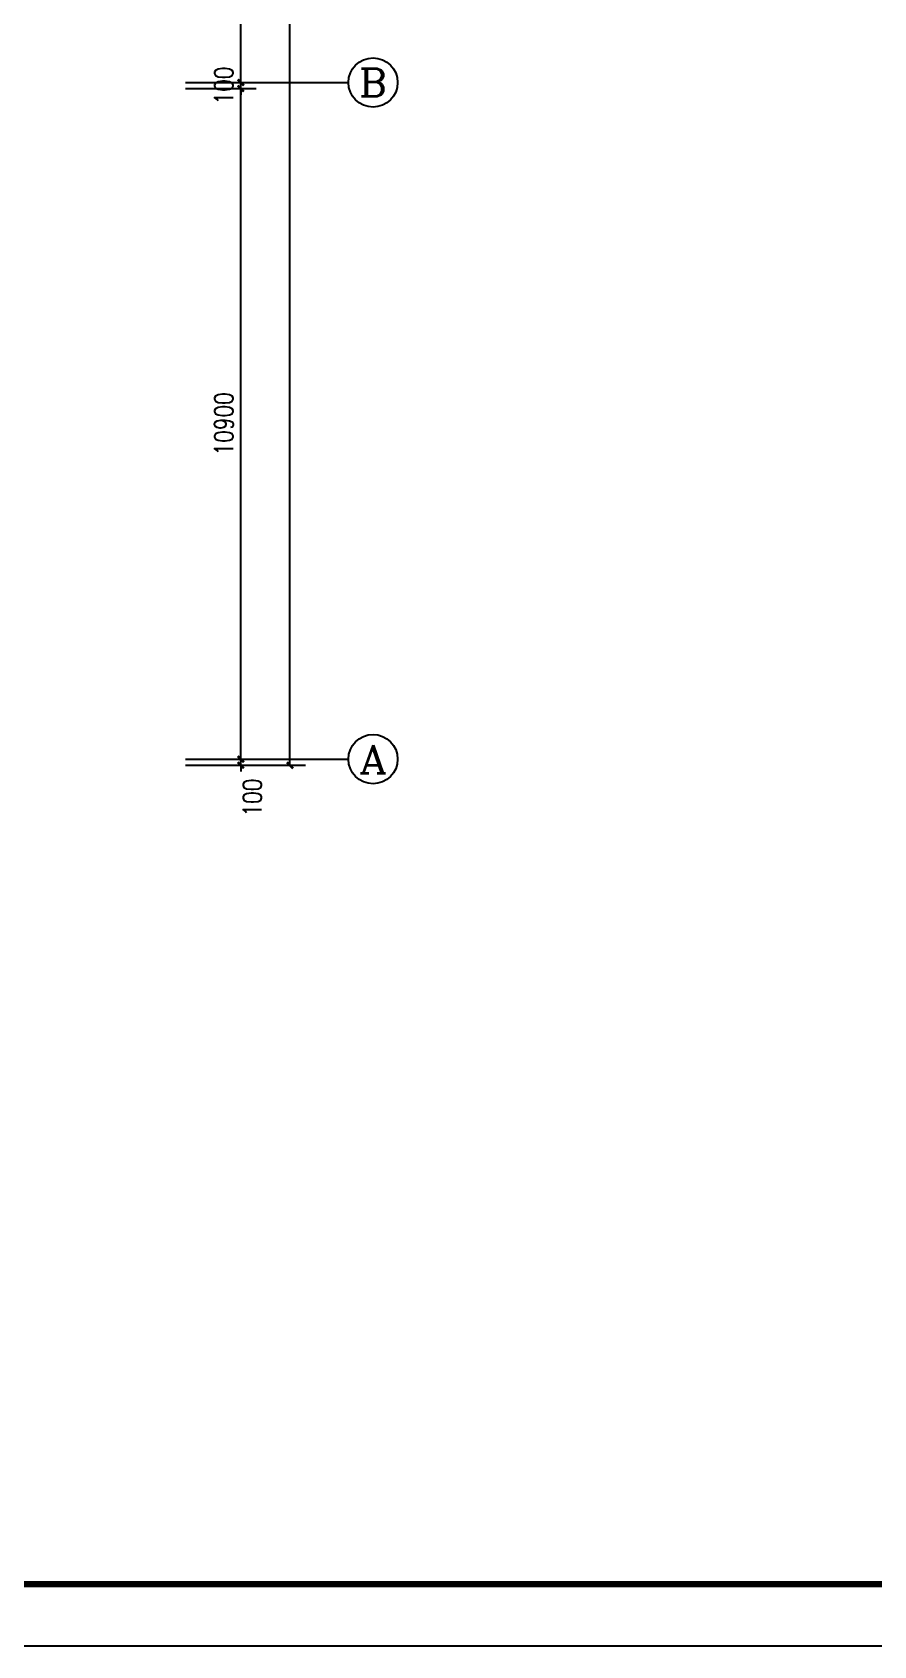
# Model space of a CAD drawing. Extents: x 2246048 to 2442613, y -66234 to 220766.
# Drawn here: x 2365949 to 2379631, y -66234 to -40004 of the extents above; entities that cross this region are included whole.
import ezdxf
from ezdxf.enums import TextEntityAlignment as Align

# ---------------------------------------------------------------- set-up
doc = ezdxf.new("R2010")
doc.units = 0
doc.header["$LTSCALE"] = 1000
doc.header["$MEASUREMENT"] = 0
doc.layers.get('0').update_dxf_attribs({"color": 8})
doc.layers.get('Defpoints').update_dxf_attribs({"color": 8})
for name, color, linetype in [('AXIS', 8, 'Continuous'), ('AXIS_TEXT', 8, 'Continuous'), ('J-图框线', 4, 'Continuous')]:
    doc.layers.add(name, color=color, linetype=linetype)
doc.styles.add('_TCH_AXIS', font='COMPLEX', dxfattribs={"bigfont": 'GBCBIG'})
doc.styles.add('_TCH_DIM_T3', font='SIMPLEX', dxfattribs={"width": 0.705882, "bigfont": 'GBCBIG'})
doc.styles.add('COMPLEX', font='COMPLEX')
doc.styles.add('HVAC', font='Simplex', dxfattribs={"width": 0.8, "bigfont": 'Jdyan'})
doc.dimstyles.new('_TCH_ARCH&&100', dxfattribs={"dimtxt": 297.5, "dimasz": 100, "dimexe": 250, "dimexo": 300, "dimgap": 126.25, "dimtad": 1, "dimdec": 0, "dimzin": 0, "dimdsep": 46, "dimtxsty": '_TCH_DIM_T3', "dimblk": 'ARCHTICK', "dimcen": 0.09, "dimclrt": 7, "dimazin": 2, "dimtfac": 1, "dimtdec": 0, "dimtix": 1, "dimtmove": 2, "dimatfit": 3, "dimfxl": 1, "dimtolj": 1, "dimtzin": 0, "dimarcsym": 0})

# ---------------------------------------------------------------- blocks, each defined once
blk = doc.blocks.new('_ArchTick')
at = {"color": 0, "linetype": 'ByBlock', "const_width": 0.4}
blk.add_lwpolyline([(-0.5, -0.5), (0.5, 0.5)], dxfattribs=at)
blk = doc.blocks.new('*D2751')
at = {"layer": 'AXIS', "color": 0, "lineweight": -2, "transparency": 16777216}
for p, q in [((2424032, -46632), (2425182, -46632)), ((2424932, -57632), (2424932, -46632)), ((2424032, -57632), (2425182, -57632))]:
    blk.add_line(p, q, dxfattribs=at)
at = {"layer": 'Defpoints', "color": 0, "transparency": 16777216}
for p in [(2423732, -46632), (2424932, -46632), (2423732, -57632)]:
    blk.add_point(p, dxfattribs=at)
at = {"layer": 'AXIS', "color": 0, "lineweight": -2, "transparency": 16777216, "xscale": 100, "yscale": 100, "zscale": 100}
for p, rotation in [((2424932, -46632), 90), ((2424932, -57632), 270)]:
    blk.add_blockref('_ArchTick', p, dxfattribs=dict(at, rotation=rotation))
at = {"layer": 'AXIS', "transparency": 16777216, "insert": (2424656, -52132), "char_height": 300, "attachment_point": 5, "rotation": 90, "style": 'HVAC'}
blk.add_mtext('\\A1;11000', dxfattribs=at)
blk = doc.blocks.new('*D2750')
at = {"layer": 'AXIS', "color": 0, "lineweight": -2, "transparency": 16777216}
for p, q in [((2424032, -57632), (2425182, -57632)), ((2424932, -57632), (2424932, -57532)), ((2424932, -57732), (2424932, -57632)), ((2424032, -57732), (2425182, -57732)), ((2424932, -57732), (2424932, -57832))]:
    blk.add_line(p, q, dxfattribs=at)
at = {"layer": 'Defpoints', "color": 0, "transparency": 16777216}
for p in [(2423732, -57632), (2424932, -57632), (2423732, -57732)]:
    blk.add_point(p, dxfattribs=at)
at = {"layer": 'AXIS', "color": 0, "lineweight": -2, "transparency": 16777216, "xscale": 100, "yscale": 100, "zscale": 100}
for p, rotation in [((2424932, -57632), 270), ((2424932, -57732), 90)]:
    blk.add_blockref('_ArchTick', p, dxfattribs=dict(at, rotation=rotation))
at = {"layer": 'AXIS', "transparency": 16777216, "insert": (2424656, -57682), "char_height": 300, "attachment_point": 5, "rotation": 90, "style": 'HVAC'}
blk.add_mtext('\\A1;100', dxfattribs=at)
blk = doc.blocks.new('*D2749')
at = {"layer": 'AXIS', "color": 0, "lineweight": -2, "transparency": 16777216}
for p, q in [((2424032, -57732), (2425182, -57732)), ((2424932, -68632), (2424932, -57732)), ((2424032, -68632), (2425182, -68632))]:
    blk.add_line(p, q, dxfattribs=at)
at = {"layer": 'Defpoints', "color": 0, "transparency": 16777216}
for p in [(2423732, -57732), (2424932, -57732), (2423732, -68632)]:
    blk.add_point(p, dxfattribs=at)
at = {"layer": 'AXIS', "color": 0, "lineweight": -2, "transparency": 16777216, "xscale": 100, "yscale": 100, "zscale": 100}
for p, rotation in [((2424932, -57732), 90), ((2424932, -68632), 270)]:
    blk.add_blockref('_ArchTick', p, dxfattribs=dict(at, rotation=rotation))
at = {"layer": 'AXIS', "transparency": 16777216, "insert": (2424656, -63182), "char_height": 300, "attachment_point": 5, "rotation": 90, "style": 'HVAC'}
blk.add_mtext('\\A1;10900', dxfattribs=at)
blk = doc.blocks.new('*D2748')
at = {"layer": 'AXIS', "color": 0, "lineweight": -2, "transparency": 16777216}
for p, q in [((2424032, -68632), (2425182, -68632)), ((2424932, -68632), (2424932, -68532)), ((2424932, -68732), (2424932, -68632)), ((2424032, -68732), (2425182, -68732)), ((2424932, -68732), (2424932, -68832))]:
    blk.add_line(p, q, dxfattribs=at)
at = {"layer": 'Defpoints', "color": 0, "transparency": 16777216}
for p in [(2423732, -68632), (2424932, -68632), (2423732, -68732)]:
    blk.add_point(p, dxfattribs=at)
at = {"layer": 'AXIS', "color": 0, "lineweight": -2, "transparency": 16777216, "xscale": 100, "yscale": 100, "zscale": 100}
for p, rotation in [((2424932, -68632), 270), ((2424932, -68732), 90)]:
    blk.add_blockref('_ArchTick', p, dxfattribs=dict(at, rotation=rotation))
at = {"layer": 'AXIS', "transparency": 16777216, "insert": (2425120, -69257), "char_height": 300, "attachment_point": 5, "rotation": 90, "style": 'HVAC'}
blk.add_mtext('\\A1;100', dxfattribs=at)
blk = doc.blocks.new('*D2747')
at = {"layer": 'AXIS', "color": 0, "lineweight": -2, "transparency": 16777216}
for p, q in [((2424032, -13532), (2425982, -13532)), ((2425732, -68732), (2425732, -13532)), ((2424032, -68732), (2425982, -68732))]:
    blk.add_line(p, q, dxfattribs=at)
at = {"layer": 'Defpoints', "color": 0, "transparency": 16777216}
for p in [(2423732, -13532), (2425732, -13532), (2423732, -68732)]:
    blk.add_point(p, dxfattribs=at)
at = {"layer": 'AXIS', "color": 0, "lineweight": -2, "transparency": 16777216, "xscale": 100, "yscale": 100, "zscale": 100}
for p, rotation in [((2425732, -13532), 90), ((2425732, -68732), 270)]:
    blk.add_blockref('_ArchTick', p, dxfattribs=dict(at, rotation=rotation))
at = {"layer": 'AXIS', "transparency": 16777216, "insert": (2425456, -41132), "char_height": 300, "attachment_point": 5, "rotation": 90, "style": 'HVAC'}
blk.add_mtext('\\A1;55200', dxfattribs=at)
blk = doc.blocks.new('_AXISO')
blk.add_circle((0, 0), 0.5)
at = {"layer": 'AXIS_TEXT', "style": 'COMPLEX', "width": 1.041667}
blk.add_attdef('A', text='', height=0.56, dxfattribs=at).set_placement((-0.25, -0.28), (0.25, -0.28), align=Align.FIT)
blk = doc.blocks.new('A$C04FB50BE')
at = {"layer": 'AXIS'}
for p, q in [((4471.1, 11000), (6971.1, 11000)), ((4471.1, 0), (6971.1, 0))]:
    blk.add_line(p, q, dxfattribs=at)
ref = blk.add_blockref('_AXISO', (7371.1, 11000), dxfattribs=dict(at, xscale=800, yscale=800, zscale=800))
ref.add_attrib('A', 'B', dxfattribs={"layer": 'AXIS_TEXT', "height": 452.5, "style": '_TCH_AXIS', "width": 1.235294}).set_placement((7144.8, 10773.7), (7597.4, 10773.7), align=Align.FIT)
ref = blk.add_blockref('_AXISO', (7371.1, 0), dxfattribs=dict(at, xscale=800, yscale=800, zscale=800))
ref.add_attrib('A', 'A', dxfattribs={"layer": 'AXIS_TEXT', "height": 452.5, "style": '_TCH_AXIS', "width": 1.166667}).set_placement((7144.8, -226.3), (7597.4, -226.3), align=Align.FIT)
for p1, p2, distance, picture, middle in [((4021.1, -100), (4021.1, 55100), -2000, '*D2747', (5744.8, 27500)), ((4021.1, 11000), (4021.1, 22000), -1200, '*D2751', (4944.8, 16500)), ((4021.1, 10900), (4021.1, 11000), -1200, '*D2750', (4944.8, 10950)), ((4021.1, 0), (4021.1, 10900), -1200, '*D2749', (4944.8, 5450))]:
    dim = blk.add_aligned_dim(p1=p1, p2=p2, distance=distance, dimstyle='_TCH_ARCH&&100', dxfattribs=at)
    dim.commit()
    dim.dimension.update_dxf_attribs({"geometry": picture, "text_midpoint": middle, "insert": (-2419711.1, 68632)})
dim = blk.add_linear_dim(base=(5221.1, 0), p1=(4021.1, -100), p2=(4021.1, 0), angle=90, dimstyle='_TCH_ARCH&&100', dxfattribs=at)
dim.commit()
dim.dimension.update_dxf_attribs({"geometry": '*D2748', "text_midpoint": (5408.6, -625), "dimtype": 129, "insert": (-2419711.1, 68632)})

msp = doc.modelspace()

# ---------------------------------------------------------------- linework, layer by layer
at = {"layer": 'J-图框线'}
msp.add_lwpolyline([(2274412.576, -66234.208), (2393312.576, -66234.208), (2393312.576, 17865.792), (2274412.576, 17865.792)], close=True, dxfattribs=at)
at = {"layer": 'J-图框线', "const_width": 100}
msp.add_lwpolyline([(2276912.576, -65234.208), (2392312.576, -65234.208), (2392312.576, 16865.792), (2276912.576, 16865.792)], close=True, dxfattribs=at)

# ---------------------------------------------------------------- block references
msp.add_blockref('A$C04FB50BE', (2364118.469, -51820.217))

doc.saveas('drawing.dxf')
